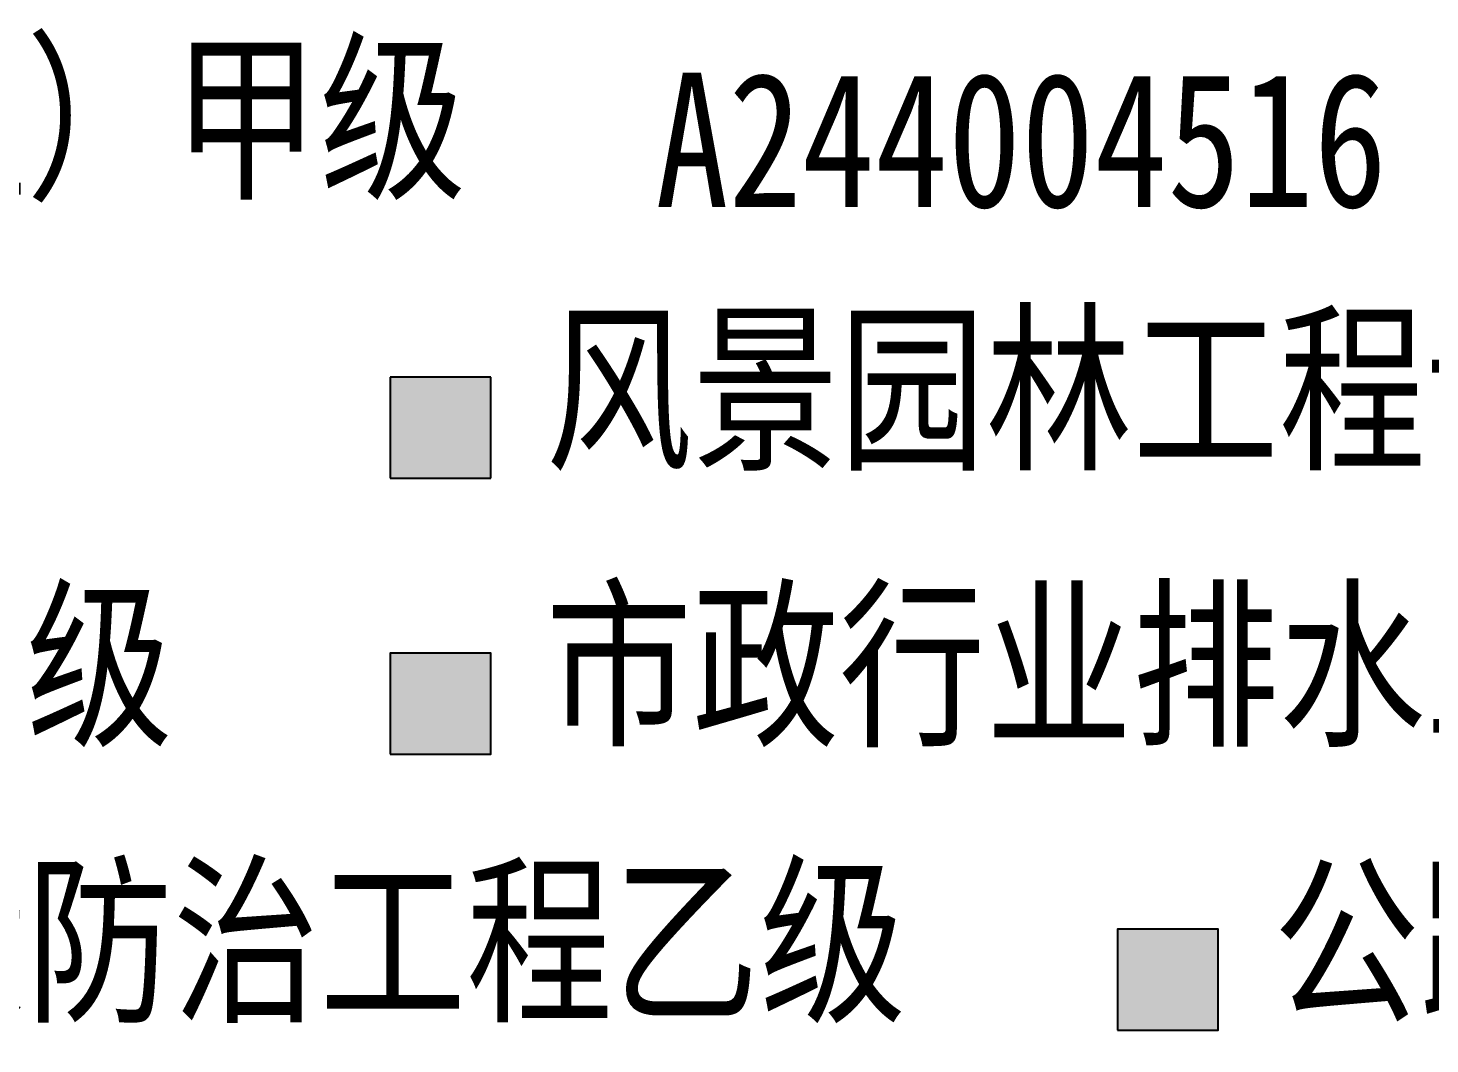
# Model space of a CAD drawing. Extents: x -809667 to 586099, y 3084146 to 3634412.
# Drawn here: x 382124.17 to 382133.56, y 3085843.71 to 3085850.51 of the extents above; entities that cross this region are included whole.
import ezdxf

# ---------------------------------------------------------------- set-up
doc = ezdxf.new("R2010")
doc.units = 0
doc.header["$LTSCALE"] = 0.5
doc.layers.get('0').update_dxf_attribs({"linetype": 'CONTINUOUS'})
doc.layers.add('PUB_TITLE', color=4, linetype='CONTINUOUS')
doc.styles.add('STYLE1', font='', dxfattribs={"width": 0.8})
doc.styles.get('STYLE1').set_extended_font_data('SimSun')

# ---------------------------------------------------------------- blocks, each defined once
blk = doc.blocks.new('AACI')
at = {"layer": 'PUB_TITLE'}
for points in [[(2858.3, 1588.3), (2858.3, 1723.3), (2723.3, 1723.3), (2723.3, 1588.3)], [(2858.3, 1218.7), (2858.3, 1353.7), (2723.3, 1353.7), (2723.3, 1218.7)], [(3832.3, 849.1), (3832.3, 984.1), (3697.3, 984.1), (3697.3, 849.1)]]:
    blk.add_hatch(color=256, dxfattribs=at).paths.add_polyline_path(points)
for p, q in [((2858.3, 1723.3), (2723.3, 1723.3)), ((2723.3, 1723.3), (2723.3, 1588.3)), ((2858.3, 1588.3), (2858.3, 1723.3)), ((2723.3, 1588.3), (2858.3, 1588.3))]:
    blk.add_line(p, q, dxfattribs=at)
for points in [[(2723.3, 1218.7), (2858.3, 1218.7), (2858.3, 1353.7), (2723.3, 1353.7)], [(3697.3, 849.1), (3832.3, 849.1), (3832.3, 984.1), (3697.3, 984.1)]]:
    blk.add_lwpolyline(points, close=True, dxfattribs=at)
at = {"layer": 'PUB_TITLE', "char_height": 180, "attachment_point": 1, "line_spacing_factor": 0.8, "style": 'STYLE1'}
for s, insert in [('建筑行业（建筑工程）甲级', (468.2, 2160.6)), ('风景园林工程设计专项乙级', (2931.6, 1797.7)), ('市政行业道路工程乙级', (468.2, 1428.1)), ('市政行业排水工程乙级', (2931.6, 1428.1)), ('环境工程专项水污染防治工程乙级', (468.2, 1058.5)), ('公路行业(公路)乙级', (3905.6, 1058.5))]:
    blk.add_mtext_dynamic_manual_height_columns(s, width=5003.392, gutter_width=1750, heights=[0], dxfattribs=dict(at, insert=insert))
at = {"layer": 'PUB_TITLE', "lineweight": 0, "insert": (3078.6, 2131.1), "char_height": 180, "attachment_point": 1, "style": 'STYLE1'}
blk.add_mtext_dynamic_manual_height_columns('A244004516', width=1635.347, gutter_width=1750, heights=[0], dxfattribs=at)
blk = doc.blocks.new('DE')
at = {"layer": 'PUB_TITLE'}
blk.add_blockref('AACI', (-6000, 52600), dxfattribs=at)
blk = doc.blocks.new('DEEEE')
at = {"layer": 'PUB_TITLE'}
blk.add_blockref('DE', (917508.9, -201220.5), dxfattribs=at)

msp = doc.modelspace()

# ---------------------------------------------------------------- block references
at = {"xscale": 0.005, "yscale": 0.005, "zscale": 0.005}
msp.add_blockref('DEEEE', (377555.4368, 3086582.6554), dxfattribs=at)

doc.saveas('drawing.dxf')
